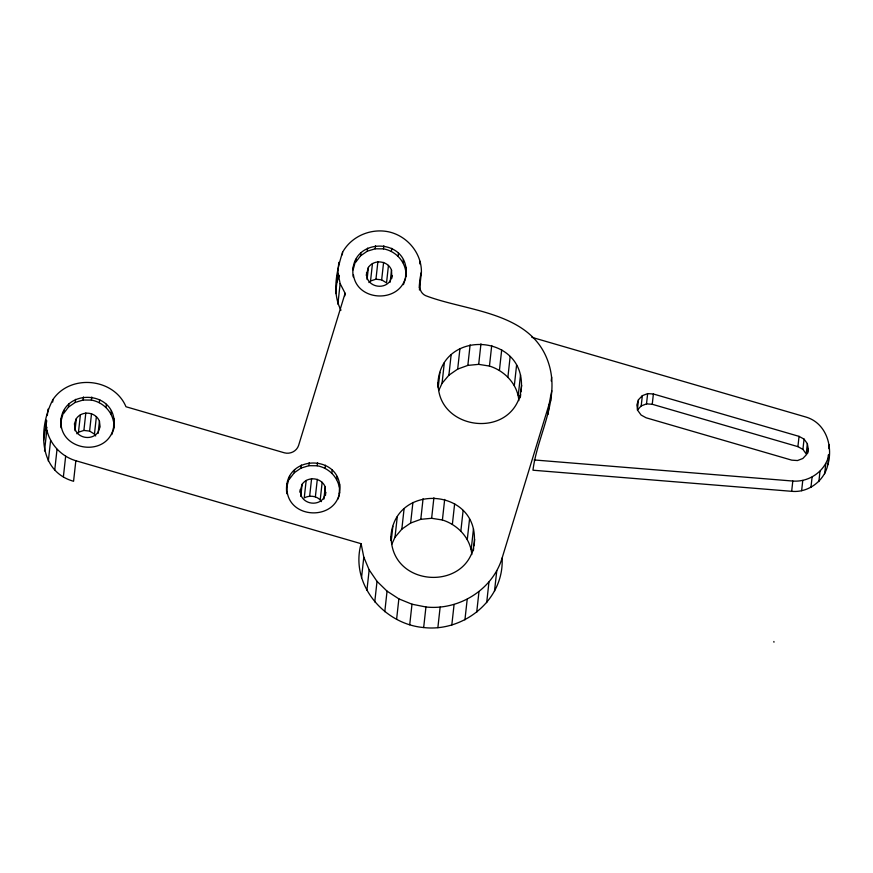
<?xml version="1.0" encoding="UTF-8"?>
<svg xmlns="http://www.w3.org/2000/svg" width="873" height="873" viewBox="0 0 873 873"><rect width="100%" height="100%" fill="white"/><g stroke="black" fill="none" stroke-linecap="round" stroke-linejoin="round"><path stroke-width="1.31" d="M61.023 427.781C55.981 385.975 121.467 387.918 113.501 429.549L113.839 418.462M61.361 418.025C56.188 450.937 108.285 459.165 113.839 426.461M286.791 493.452C281.619 452.421 346.068 453.087 339.39 494.194M286.911 493.758L287.141 483.697M339.281 493.889L339.619 484.133M353.205 276.85C347.509 235.415 412.416 236.179 405.683 277.287M405.574 276.981L405.912 267.225M340.972 310.21C331.642 292.488 336.792 270.314 342.587 252.242C351.655 235.819 371.833 227.678 389.893 232.109C407.789 236.67 421.604 253.388 421.419 272.049C419.455 280.255 416.574 293.11 427.443 296.34C469.379 311.748 532.606 312.141 548.779 363.801C560.313 400.227 537.353 434.972 532.966 470.209L791.669 491.313C811.65 493.3 830.725 475.447 828.215 455.128M827.877 464.731C833.289 445.623 825.793 422.325 805.026 416.781L531.821 337.305M335.723 293.601L338.833 262.337M45.92 419.662C44.981 438.29 58.142 455.52 75.842 460.726L73.572 481.274C37.474 471.104 38.641 426.657 52.958 399.528C70.386 373.699 113.937 378.031 125.985 406.742L284.445 452.836C290.218 454.397 296.656 451.265 298.577 445.514L345.108 293.284L340.143 283.616L337.993 273.053M43.65 440.221L46.749 420.688M47.317 415.548L48.026 409.131M44.523 450.948L46.793 430.389M52.675 402.093L52.958 399.528M48.321 461.086L50.59 440.538M54.759 469.914L57.018 449.366M61.023 421.102L63.936 410.43M63.598 413.518L68.476 407.08L68.825 403.992M63.38 476.811L65.65 456.263M68.476 407.08L75.209 402.431L75.547 399.343M75.002 430.716L76.333 418.625C81.964 410.201 95.91 411.816 99.446 421.321L100.089 426.821L98.191 432.026C92.56 440.45 78.614 438.835 75.078 429.33L74.434 423.831L76.333 418.625M76.846 433.761L78.472 432.211L80.403 414.74M75.209 402.431L83.11 400.02L83.448 396.931M78.472 432.211L83.895 430.433L85.816 412.962M113.501 421.539C111.46 410.572 102.316 402.038 91.425 400.085L91.763 397.008M95.681 435.965L94.459 434.077L89.603 431.098L91.523 413.627M94.459 434.077L96.39 416.617M99.326 402.628L99.664 399.55M98.103 433.412L99.446 421.321M106.048 407.385L106.397 404.308M110.936 413.9L111.275 410.823M286.802 486.774L289.705 476.101M289.367 479.19L294.256 472.751L294.594 469.663M294.256 472.751L300.978 468.103L301.316 465.014M299.919 492.186L302.113 484.297C307.743 475.872 321.69 477.487 325.214 486.992L325.564 495.187M300.781 496.388L302.113 484.297M306.172 480.423L304.241 497.894C309.871 494.86 318.012 495.929 321.46 501.637M300.978 468.103L308.889 465.691L309.228 462.614M309.664 496.104L311.596 478.633M339.281 487.21C337.24 476.243 328.084 467.71 317.194 465.767L317.543 462.679M315.371 496.77L317.303 479.299M342.303 254.818L342.587 252.242M337.873 304.164L340.143 283.616M320.238 499.76L322.159 482.289M325.105 468.299L325.443 465.222M344.824 295.849L345.108 293.284M323.883 499.094L325.214 486.992M353.434 266.789L353.096 269.877L355.998 259.205M331.827 473.068L332.166 469.98M355.66 262.282L360.549 255.844L360.887 252.766M336.716 479.583L337.054 476.494M360.549 255.844L367.271 251.195L367.62 248.118M366.213 275.29L368.406 267.389C374.037 258.965 387.983 260.591 391.508 270.095L391.857 278.28M367.075 279.491L368.406 267.389M368.919 282.536L370.545 280.986L372.465 263.515M367.271 251.195L375.183 248.794L375.521 245.706M370.545 280.986L375.957 279.207L377.889 261.736M405.574 270.314C403.533 259.346 394.378 250.802 383.498 248.86L383.836 245.771M388.463 265.381L386.532 282.852L381.665 279.873L383.596 262.402M391.399 251.402L391.737 248.314M75.842 460.726L361.106 543.704C349.767 583.982 383.771 624.14 423.667 627.545C463.628 632.281 504.354 599.707 502.106 558.054L549.15 404.123L551.78 390.766M390.176 282.186L391.508 270.095M361.531 577.719L363.801 557.17L361.106 543.704M398.121 256.16L398.459 253.072M403.01 262.675L403.348 259.597M366.9 590.432L369.17 569.883L363.801 557.17M374.757 601.912L377.027 581.363L369.17 569.883M419.826 263.93L420.109 261.365M390.755 540.485C390.886 480.739 481.918 486.577 473.941 545.647M391.3 540.398L392.861 526.277M419.16 287.806L419.727 282.666M419.433 290.032L421.419 272.049M384.786 611.7L387.055 591.141L377.027 581.363M391.693 544.436L395 537.266L397.27 516.707M395 537.266L401.831 529.147L404.101 508.588M396.593 619.415L398.863 598.867L387.055 591.141M401.831 529.147L410.637 523.025L412.907 502.477M410.637 523.025L420.797 519.326L423.067 498.767M409.721 624.762L411.991 604.214L398.863 598.867M437.799 386.553C437.93 326.808 528.962 332.657 520.985 391.715M438.202 387.754L439.905 372.345M438.737 390.504L442.044 383.334L444.313 362.775M420.797 519.326L431.633 518.289L433.903 497.741M442.044 383.334L448.886 375.215L451.155 354.656M423.667 627.545L425.937 606.986C458.674 610.587 492.47 589.941 502.106 558.054M448.886 375.215L457.681 369.093L459.951 348.545M471.802 554.551C470.656 538.259 457.638 524.695 442.404 519.992L444.673 499.443M437.875 627.632L440.145 607.084M457.681 369.093L467.852 365.394L470.121 344.846M452.378 524.324L454.637 503.765M467.852 365.394L478.688 364.357L480.958 343.809M460.857 530.98L463.127 510.421M451.81 625.035L454.08 604.487M467.284 539.503L469.554 518.955M518.846 400.62C517.7 384.327 504.681 370.763 489.458 366.06L491.717 345.512M471.213 549.324L473.482 528.776M464.927 619.852L467.197 599.304M473.373 550.776L473.657 548.211M499.421 370.392L501.691 349.833M476.702 612.289L478.971 591.73M507.911 377.049L510.17 356.49M486.698 602.621L488.956 582.073M514.328 385.571L516.598 365.023M494.5 591.25L496.77 570.702M518.267 395.393L520.526 374.844M519.73 398.219L521.694 385.288M520.417 396.844L520.701 394.28M551.234 380.999L551.66 377.147M548.015 414.391L549.15 404.123M638.479 399.736L637.345 410.015L641.197 405.934L646.511 403.893L652.251 404.275L797.911 446.649L802.92 449.388L806.216 453.938L807.35 443.659L804.055 439.108L799.046 436.369L653.386 393.996L647.646 393.614L642.332 395.665L638.479 399.736L636.864 405.028L637.803 410.496L641.098 415.046L646.107 417.785L791.767 460.158L797.507 460.54L802.822 458.5L806.674 454.418L808.289 449.126L807.35 443.659M641.197 405.934L642.332 395.665M646.511 403.893L647.646 393.614M652.251 404.275L653.386 393.996M791.669 491.313L792.804 481.045C809.347 482.365 825.738 470.94 829.012 454.451M797.911 446.649L799.046 436.369M802.92 449.388L804.055 439.108M801.632 490.724L802.767 480.445M807.863 452.978L808.289 449.126M810.952 487.374L812.086 477.105M818.863 481.58L819.998 471.3M824.669 473.799L825.793 463.53M828.924 448.7L829.35 444.848M474.65 539.219C472.184 591.97 390.809 589.046 391.18 536.633M773.958 642.19L773.882 641.48M111.788 434.601L113.075 430.815M405.912 275.235C401.896 303.258 357.21 302.647 353.434 274.799M403.424 284.642L405.574 278.312M339.619 492.132C335.603 520.155 290.916 519.555 287.141 491.706M337.993 499.018L339.281 495.22M392.152 275.595L390.253 280.8C384.622 289.225 370.687 287.599 367.151 278.105L366.507 272.594M325.858 492.492L323.959 497.697C318.329 506.133 304.393 504.507 300.858 495.002L300.214 489.502M336.563 282.885L339.379 275.322M520.013 395.644C507.071 439.665 436.718 428.741 438.224 382.701M45.756 429.68L46.989 427.279M375.183 248.794L383.498 248.86M83.11 400.02L91.425 400.085M308.889 465.691L317.194 465.767M534.101 459.94L792.804 481.045M375.957 279.207L381.665 279.873M83.895 430.433L89.603 431.098M478.688 364.357L489.458 366.06M431.633 518.289L442.404 519.992M411.991 604.214L425.937 606.986M550.601 395.6L550.645 401.045"/></g></svg>
